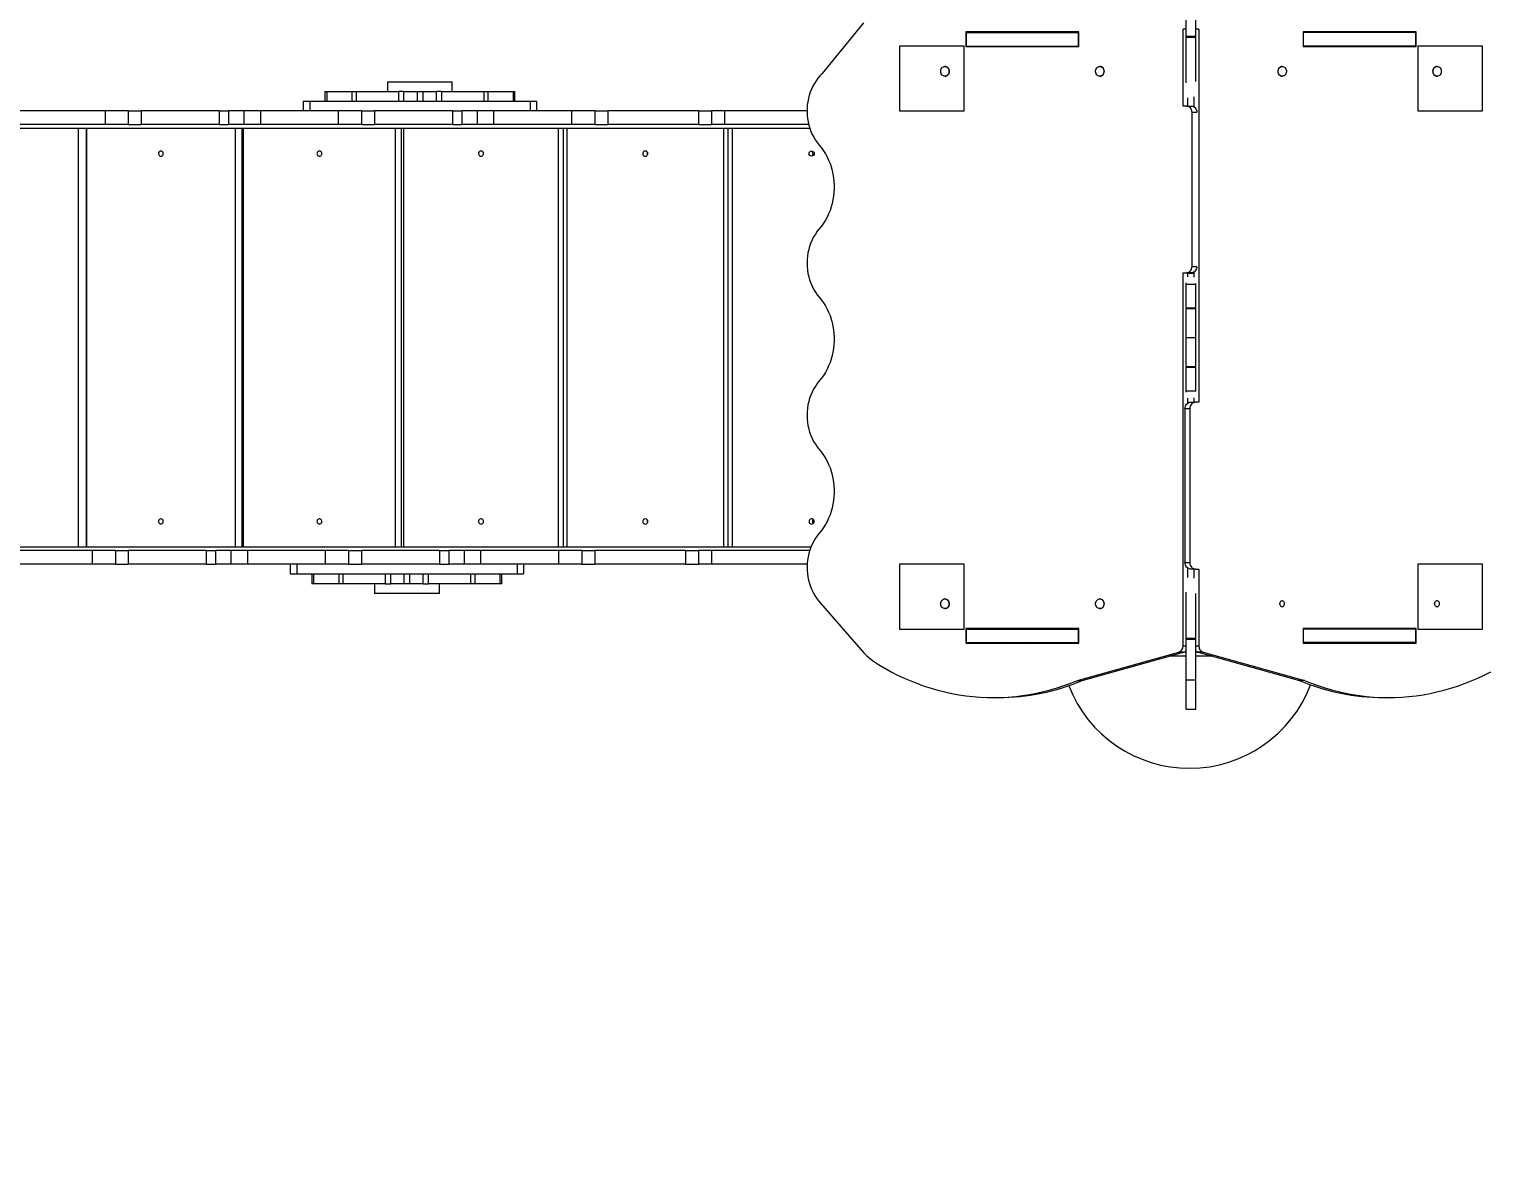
# Model space of a CAD drawing. Header units: millimetres. Extents: x -9609 to 9022, y -7175 to 8108.
# Drawn here: x 1354 to 3602, y -3256 to -1517 of the extents above; entities that cross this region are included whole.
import ezdxf

# ---------------------------------------------------------------- set-up
doc = ezdxf.new("R2010")
doc.units = ezdxf.units.MM
for name, color, linetype in [('DIKOM_ОБЪЕКТ', 7, 'Continuous'), ('DIKOM_РАЗМЕР_ЗОНА', 7, 'Continuous'), ('DIKOM_РАЗМЕР_ОБЪЕКТА', 7, 'Continuous')]:
    doc.layers.add(name, color=color, linetype=linetype)
doc.styles.add('style1', font='arial.ttf', dxfattribs={"width": 0.8})
doc.dimstyles.new('1-50', dxfattribs={"dimtxt": 300, "dimasz": 200, "dimexe": 100, "dimexo": 0, "dimgap": 100, "dimtad": 1, "dimtxsty": 'style1', "dimcen": 200, "dimclrd": 7, "dimclre": 7, "dimclrt": 7, "dimadec": 1, "dimazin": 2, "dimtfac": 1, "dimtmove": 0, "dimatfit": 2, "dimfxl": 0, "dimlwd": 25, "dimlwe": 18, "dimarcsym": 0})

# ---------------------------------------------------------------- blocks, each defined once
blk = doc.blocks.new('*D11')
at = {"layer": 'Defpoints', "color": 0, "transparency": 16777216}
for p in [(-5802.9, 757.2), (7024.1, 94.2), (7024.1, -5959.7)]:
    blk.add_point(p, dxfattribs=at)
at = {"layer": 'DIKOM_РАЗМЕР_ОБЪЕКТА', "color": 7, "lineweight": 18, "transparency": 16777216}
for p, q in [((-5802.9, 757.2), (-5802.9, -6059.7)), ((7024.1, 94.2), (7024.1, -6059.7))]:
    blk.add_line(p, q, dxfattribs=at)
at = {"layer": 'DIKOM_РАЗМЕР_ОБЪЕКТА', "color": 7, "lineweight": 25, "transparency": 16777216}
blk.add_line((-5602.9, -5959.7), (6824.1, -5959.7), dxfattribs=at)
at = {"layer": 'DIKOM_РАЗМЕР_ОБЪЕКТА', "color": 7, "transparency": 16777216}
for points in [[(-5602.9, -5926.4), (-5602.9, -5993), (-5802.9, -5959.7)], [(6824.1, -5926.4), (6824.1, -5993), (7024.1, -5959.7)]]:
    blk.add_solid(points, dxfattribs=at)
at = {"layer": 'DIKOM_РАЗМЕР_ОБЪЕКТА', "color": 7, "transparency": 16777216, "insert": (822.9, -5706.5), "char_height": 300, "attachment_point": 5, "style": 'style1'}
blk.add_mtext('12800', dxfattribs=at)
blk = doc.blocks.new('*D12')
at = {"layer": 'Defpoints', "color": 0, "transparency": 16777216}
for p in [(9021.7, -405.8), (-7512.4, -2805.8), (9021.7, -7075)]:
    blk.add_point(p, dxfattribs=at)
at = {"layer": 'DIKOM_РАЗМЕР_ЗОНА', "color": 7, "lineweight": 18, "transparency": 16777216}
for p, q in [((9021.7, -405.8), (9021.7, -7175)), ((-7512.4, -2805.8), (-7512.4, -7175))]:
    blk.add_line(p, q, dxfattribs=at)
at = {"layer": 'DIKOM_РАЗМЕР_ЗОНА', "color": 7, "lineweight": 25, "transparency": 16777216}
blk.add_line((-7312.4, -7075), (8821.7, -7075), dxfattribs=at)
at = {"layer": 'DIKOM_РАЗМЕР_ЗОНА', "color": 7, "transparency": 16777216}
for points in [[(-7312.4, -7041.7), (-7312.4, -7108.4), (-7512.4, -7075)], [(8821.7, -7041.7), (8821.7, -7108.4), (9021.7, -7075)]]:
    blk.add_solid(points, dxfattribs=at)
at = {"layer": 'DIKOM_РАЗМЕР_ЗОНА', "color": 7, "transparency": 16777216, "insert": (938.2, -6821.9), "char_height": 300, "attachment_point": 5, "style": 'style1'}
blk.add_mtext('16500', dxfattribs=at)

msp = doc.modelspace()

# ---------------------------------------------------------------- linework, layer by layer
at = {"layer": 'DIKOM_ОБЪЕКТ', "color": 7, "linetype": 'Continuous', "lineweight": 15}
for p, q in [((3139.586, -1527.367), (3139.586, -1464.206)), ((3154.586, -1527.367), (3154.586, -1464.206)), ((2641.709, -1506.705), (2577.83, -1585.156)), ((2973.951, -1521.038), (2799.447, -1521.038)), ((2799.447, -1521.038), (2799.447, -1543.538)), ((2800.378, -1542.788), (2800.378, -1521.788)), ((2800.378, -1521.788), (2973.583, -1521.788)), ((2806.947, -1521.038), (2806.947, -1521.788)), ((2818.086, -1521.788), (2818.086, -1521.038)), ((2824.086, -1521.788), (2824.086, -1521.038)), ((2973.583, -1542.788), (2973.583, -1521.788)), ((2973.951, -1521.788), (2973.583, -1521.788)), ((2973.951, -1543.538), (2973.951, -1521.038)), ((3134.791, -1635.43), (3134.791, -1516.624)), ((3139.586, -1516.624), (3134.791, -1516.624)), ((3139.586, -1527.367), (3154.586, -1527.367)), ((3139.586, -1528.836), (3139.586, -1527.367)), ((3159.099, -1516.624), (3154.586, -1516.624)), ((3154.586, -1528.836), (3154.586, -1527.367)), ((3159.099, -1516.624), (3159.099, -2092.706)), ((3494.443, -1521.038), (3319.939, -1521.038)), ((3319.939, -1521.038), (3319.939, -1543.538)), ((3319.939, -1521.788), (3320.588, -1521.788)), ((3320.588, -1542.788), (3320.588, -1521.788)), ((3493.793, -1521.788), (3320.588, -1521.788)), ((3470.086, -1521.788), (3470.086, -1521.038)), ((3476.086, -1521.788), (3476.086, -1521.038)), ((3486.943, -1521.788), (3486.943, -1521.038)), ((3493.793, -1542.788), (3493.793, -1521.788)), ((3494.443, -1543.538), (3494.443, -1521.038)), ((2797.086, -1542.788), (2697.086, -1542.788)), ((2697.086, -1542.788), (2697.086, -1642.788)), ((2797.086, -1642.788), (2797.086, -1542.788)), ((2799.447, -1543.538), (2973.951, -1543.538)), ((2800.378, -1542.788), (2973.583, -1542.788)), ((2806.947, -1542.788), (2806.947, -1543.538)), ((2818.086, -1543.538), (2818.086, -1542.788)), ((2973.951, -1542.788), (2973.583, -1542.788)), ((3139.586, -1528.836), (3154.586, -1528.836)), ((3139.586, -1599.589), (3139.586, -1528.836)), ((3154.586, -1597.462), (3154.586, -1528.836)), ((3319.939, -1542.788), (3320.588, -1542.788)), ((3319.939, -1543.538), (3494.443, -1543.538)), ((3493.793, -1542.788), (3320.588, -1542.788)), ((3476.086, -1543.538), (3476.086, -1542.788)), ((3486.943, -1543.538), (3486.943, -1542.788)), ((3597.085, -1542.788), (3497.085, -1542.788)), ((3497.085, -1542.788), (3497.085, -1642.788)), ((3597.085, -1642.788), (3597.085, -1542.788)), ((2767.466, -1574.288), (2767.303, -1574.288)), ((2767.303, -1589.288), (2767.466, -1589.288)), ((3006.489, -1574.288), (3006.326, -1574.288)), ((3006.326, -1589.288), (3006.489, -1589.288)), ((3287.845, -1574.288), (3287.679, -1574.288)), ((3287.679, -1589.288), (3287.845, -1589.288)), ((3526.868, -1574.288), (3526.702, -1574.288)), ((3526.702, -1589.288), (3526.868, -1589.288)), ((1810.455, -1612.788), (1810.455, -1627.788)), ((1810.455, -1612.788), (1813.301, -1612.788)), ((1813.301, -1612.788), (1813.301, -1627.788)), ((1813.301, -1612.788), (1851.938, -1612.788)), ((1851.937, -1612.788), (1851.937, -1627.788)), ((1851.937, -1612.788), (1858.605, -1612.788)), ((1858.605, -1612.788), (1858.605, -1627.788)), ((1858.605, -1612.788), (1923.871, -1612.788)), ((1907.086, -1597.788), (1907.086, -1612.788)), ((1907.086, -1597.788), (2007.086, -1597.788)), ((1923.871, -1612.788), (1923.871, -1627.788)), ((1931.943, -1612.788), (1923.871, -1612.788)), ((1931.943, -1612.788), (1931.943, -1627.788)), ((1931.943, -1612.788), (1952.572, -1612.788)), ((1952.572, -1612.788), (1952.572, -1627.788)), ((1952.572, -1612.788), (1961.597, -1612.788)), ((1961.597, -1612.788), (1961.597, -1627.788)), ((1961.597, -1612.788), (1982.227, -1612.788)), ((1982.227, -1612.788), (1982.227, -1627.788)), ((1990.299, -1612.788), (1982.227, -1612.788)), ((1990.299, -1612.788), (1990.299, -1627.788)), ((1990.299, -1612.788), (2055.565, -1612.788)), ((2007.086, -1612.788), (2007.086, -1597.788)), ((2055.565, -1612.788), (2055.565, -1627.788)), ((2055.565, -1612.788), (2062.233, -1612.788)), ((2062.233, -1627.788), (2062.233, -1612.788)), ((2062.234, -1612.788), (2100.87, -1612.788)), ((2100.87, -1612.788), (2100.87, -1627.788)), ((2100.87, -1612.788), (2103.716, -1612.788)), ((2103.716, -1627.788), (2103.716, -1612.788)), ((1777.086, -1627.788), (1777.086, -1642.788)), ((1777.086, -1627.788), (1787.086, -1627.788)), ((1787.086, -1627.788), (1787.086, -1642.788)), ((1787.086, -1627.788), (2127.086, -1627.788)), ((2127.086, -1627.788), (2127.086, -1642.788)), ((2127.086, -1627.788), (2137.086, -1627.788)), ((2137.086, -1627.788), (2137.086, -1642.788)), ((3139.987, -1635.43), (3134.791, -1635.43)), ((3139.987, -1635.43), (3147.487, -1635.43)), ((3142.291, -1635.43), (3142.291, -1622.524)), ((3151.599, -1621.258), (3151.599, -1636.63)), ((1471.086, -1642.788), (1262.602, -1642.788)), ((1471.086, -1642.788), (1471.086, -1663.788)), ((1507.086, -1642.788), (1471.086, -1642.788)), ((1507.086, -1642.788), (1507.086, -1663.788)), ((1507.086, -1642.788), (1527.086, -1642.788)), ((1527.086, -1642.788), (1527.086, -1663.788)), ((1647.371, -1642.788), (1527.086, -1642.788)), ((1647.371, -1642.788), (1647.371, -1663.788)), ((1647.371, -1642.788), (1661.564, -1642.788)), ((1661.564, -1642.788), (1661.564, -1663.788)), ((1685.253, -1642.788), (1661.564, -1642.788)), ((1685.253, -1642.788), (1685.253, -1663.788)), ((1710.8, -1642.788), (1685.253, -1642.788)), ((1710.8, -1642.788), (1710.8, -1663.788)), ((1831.086, -1642.788), (1710.8, -1642.788)), ((1831.086, -1642.788), (1831.086, -1663.788)), ((1867.086, -1642.788), (1831.086, -1642.788)), ((1867.086, -1642.788), (1867.086, -1663.788)), ((1867.086, -1642.788), (1887.086, -1642.788)), ((1887.086, -1642.788), (1887.086, -1663.788)), ((2007.371, -1642.788), (1887.086, -1642.788)), ((2007.371, -1642.788), (2007.371, -1663.788)), ((2007.371, -1642.788), (2021.564, -1642.788)), ((2021.564, -1642.788), (2021.564, -1663.788)), ((2045.253, -1642.788), (2021.564, -1642.788)), ((2045.253, -1642.788), (2045.253, -1663.788)), ((2070.8, -1642.788), (2045.253, -1642.788)), ((2070.8, -1642.788), (2070.8, -1663.788)), ((2191.086, -1642.788), (2070.8, -1642.788)), ((2191.086, -1642.788), (2191.086, -1663.788)), ((2227.085, -1642.788), (2191.086, -1642.788)), ((2227.085, -1642.788), (2227.085, -1663.788)), ((2227.085, -1642.788), (2247.086, -1642.788)), ((2247.086, -1642.788), (2247.086, -1663.788)), ((2387.086, -1642.788), (2247.086, -1642.788)), ((2387.086, -1642.788), (2387.086, -1663.788)), ((2387.086, -1642.788), (2407.086, -1642.788)), ((2407.086, -1642.788), (2407.086, -1663.788)), ((2427.086, -1642.788), (2407.086, -1642.788)), ((2427.086, -1642.788), (2427.086, -1663.788)), ((2554.449, -1642.788), (2427.086, -1642.788)), ((2697.086, -1642.788), (2797.086, -1642.788)), ((3148.647, -1882.869), (3148.647, -1645.431)), ((3156.138, -1645.431), (3148.647, -1645.431)), ((3497.085, -1642.788), (3597.085, -1642.788)), ((1207.92, -1669.788), (2558.806, -1669.788)), ((1471.086, -1663.788), (1262.602, -1663.788)), ((1430.44, -2315.788), (1430.44, -1669.788)), ((1442.361, -2315.788), (1442.361, -1669.788)), ((1442.481, -1669.788), (1442.481, -2315.788)), ((1507.086, -1663.788), (1471.086, -1663.788)), ((1507.086, -1663.788), (1527.086, -1663.788)), ((1647.371, -1663.788), (1527.086, -1663.788)), ((1647.371, -1663.788), (1661.564, -1663.788)), ((1685.253, -1663.788), (1661.564, -1663.788)), ((1672.385, -2315.788), (1672.385, -1669.788)), ((1682.991, -2315.788), (1682.991, -1669.788)), ((1684.516, -1669.788), (1684.516, -2315.788)), ((1710.8, -1663.788), (1685.253, -1663.788)), ((1831.086, -1663.788), (1710.8, -1663.788)), ((1867.086, -1663.788), (1831.086, -1663.788)), ((1867.086, -1663.788), (1887.086, -1663.788)), ((2007.371, -1663.788), (1887.086, -1663.788)), ((1919.445, -2315.788), (1919.445, -1669.788)), ((1928.678, -2315.788), (1928.678, -1669.788)), ((1931.902, -1669.788), (1931.902, -2315.788)), ((2007.371, -1663.788), (2021.564, -1663.788)), ((2045.253, -1663.788), (2021.564, -1663.788)), ((2070.8, -1663.788), (2045.253, -1663.788)), ((2191.086, -1663.788), (2070.8, -1663.788)), ((2170.919, -2315.788), (2170.919, -1669.788)), ((2178.834, -2315.788), (2178.834, -1669.788)), ((2183.586, -1669.788), (2183.586, -2315.788)), ((2227.085, -1663.788), (2191.086, -1663.788)), ((2227.085, -1663.788), (2247.086, -1663.788)), ((2387.086, -1663.788), (2247.086, -1663.788)), ((2387.086, -1663.788), (2407.086, -1663.788)), ((2427.086, -1663.788), (2407.086, -1663.788)), ((2426.135, -2315.788), (2426.135, -1669.788)), ((2557.049, -1663.788), (2427.086, -1663.788)), ((2432.677, -2315.788), (2432.677, -1669.788)), ((2438.861, -1669.788), (2438.861, -2315.788)), ((3148.647, -1882.869), (3156.138, -1882.869)), ((3134.791, -1892.869), (3139.987, -1892.869)), ((3134.791, -2468.951), (3134.791, -1892.869)), ((3139.586, -1910.347), (3139.586, -1908.43)), ((3139.586, -1910.347), (3154.586, -1910.347)), ((3139.586, -1946.832), (3139.586, -1910.347)), ((3147.487, -1892.869), (3139.987, -1892.869)), ((3142.291, -1898.946), (3142.291, -1892.869)), ((3142.291, -1893.258), (3151.599, -1893.258)), ((3151.599, -1891.67), (3151.599, -1899.49)), ((3154.586, -1910.347), (3154.586, -1909.244)), ((3154.586, -1946.832), (3154.586, -1910.347)), ((3139.586, -1946.832), (3154.586, -1946.832)), ((3139.586, -1947.993), (3139.586, -1946.832)), ((3139.586, -1947.993), (3154.586, -1947.993)), ((3139.586, -1992.788), (3139.586, -1947.993)), ((3154.586, -1947.993), (3154.586, -1946.832)), ((3154.586, -1992.788), (3154.586, -1947.993)), ((3139.586, -1992.788), (3154.586, -1992.788)), ((3139.586, -2037.583), (3139.586, -1992.788)), ((3154.586, -2037.583), (3154.586, -1992.788)), ((3139.586, -2037.583), (3154.586, -2037.583)), ((3139.586, -2038.744), (3139.586, -2037.583)), ((3139.586, -2038.744), (3154.586, -2038.744)), ((3139.586, -2075.228), (3139.586, -2038.744)), ((3154.586, -2038.744), (3154.586, -2037.583)), ((3154.586, -2075.228), (3154.586, -2038.744)), ((3139.586, -2075.228), (3154.586, -2075.228)), ((3139.586, -2077.146), (3139.586, -2075.228)), ((3142.291, -2093.905), (3142.291, -2086.629)), ((3151.599, -2086.085), (3151.599, -2092.706)), ((3154.586, -2076.332), (3154.586, -2075.228)), ((3145.243, -2102.706), (3137.743, -2102.706)), ((3137.743, -2102.706), (3137.743, -2340.145)), ((3142.291, -2092.318), (3151.599, -2092.318)), ((3145.243, -2102.706), (3145.243, -2340.145)), ((3146.403, -2092.706), (3153.903, -2092.706)), ((3159.099, -2092.706), (3153.903, -2092.706)), ((1207.92, -2315.788), (2560.644, -2315.788)), ((1451.086, -2321.788), (1242.602, -2321.788)), ((1451.086, -2321.788), (1451.086, -2342.788)), ((1487.086, -2321.788), (1451.086, -2321.788)), ((1487.086, -2321.788), (1487.086, -2342.788)), ((1487.086, -2321.788), (1507.086, -2321.788)), ((1507.086, -2321.788), (1507.086, -2342.788)), ((1627.371, -2321.788), (1507.086, -2321.788)), ((1627.371, -2321.788), (1627.371, -2342.788)), ((1627.371, -2321.788), (1641.564, -2321.788)), ((1641.564, -2321.788), (1641.564, -2342.788)), ((1665.253, -2321.788), (1641.564, -2321.788)), ((1665.253, -2321.788), (1665.253, -2342.788)), ((1690.8, -2321.788), (1665.253, -2321.788)), ((1690.8, -2321.788), (1690.8, -2342.788)), ((1811.086, -2321.788), (1690.8, -2321.788)), ((1811.086, -2321.788), (1811.086, -2342.788)), ((1847.085, -2321.788), (1811.086, -2321.788)), ((1847.085, -2321.788), (1847.085, -2342.788)), ((1847.085, -2321.788), (1867.086, -2321.788)), ((1867.086, -2321.788), (1867.086, -2342.788)), ((1987.371, -2321.788), (1867.086, -2321.788)), ((1987.371, -2321.788), (1987.371, -2342.788)), ((1987.371, -2321.788), (2001.564, -2321.788)), ((2001.564, -2321.788), (2001.564, -2342.788)), ((2025.253, -2321.788), (2001.564, -2321.788)), ((2025.253, -2321.788), (2025.253, -2342.788)), ((2050.8, -2321.788), (2025.253, -2321.788)), ((2050.8, -2321.788), (2050.8, -2342.788)), ((2171.085, -2321.788), (2050.8, -2321.788)), ((2171.085, -2321.788), (2171.085, -2342.788)), ((2207.085, -2321.788), (2171.085, -2321.788)), ((2207.085, -2321.788), (2207.085, -2342.788)), ((2207.085, -2321.788), (2227.085, -2321.788)), ((2227.085, -2321.788), (2227.085, -2342.788)), ((2367.086, -2321.788), (2227.085, -2321.788)), ((2367.086, -2321.788), (2367.086, -2342.788)), ((2367.086, -2321.788), (2387.086, -2321.788)), ((2387.086, -2321.788), (2387.086, -2342.788)), ((2407.086, -2321.788), (2387.086, -2321.788)), ((2407.086, -2321.788), (2407.086, -2342.788)), ((2558.466, -2321.788), (2407.086, -2321.788)), ((1451.086, -2342.788), (1242.602, -2342.788)), ((1487.086, -2342.788), (1451.086, -2342.788)), ((1487.086, -2342.788), (1507.086, -2342.788)), ((1627.371, -2342.788), (1507.086, -2342.788)), ((1627.371, -2342.788), (1641.564, -2342.788)), ((1665.253, -2342.788), (1641.564, -2342.788)), ((1690.8, -2342.788), (1665.253, -2342.788)), ((1811.086, -2342.788), (1690.8, -2342.788)), ((1757.086, -2342.788), (1757.086, -2357.788)), ((1757.086, -2357.788), (1767.086, -2357.788)), ((1767.086, -2342.788), (1767.086, -2357.788)), ((1767.086, -2357.788), (2107.085, -2357.788)), ((1790.455, -2357.788), (1790.455, -2372.788)), ((1793.301, -2372.788), (1793.301, -2357.788)), ((1847.085, -2342.788), (1811.086, -2342.788)), ((1831.937, -2357.788), (1831.937, -2372.788)), ((1838.605, -2372.788), (1838.605, -2357.788)), ((1847.085, -2342.788), (1867.086, -2342.788)), ((1987.371, -2342.788), (1867.086, -2342.788)), ((1903.871, -2372.788), (1903.871, -2357.788)), ((1911.944, -2372.788), (1911.944, -2357.788)), ((1932.573, -2372.788), (1932.573, -2357.788)), ((1941.598, -2372.788), (1941.598, -2357.788)), ((1962.227, -2372.788), (1962.227, -2357.788)), ((1970.3, -2372.788), (1970.3, -2357.788)), ((1987.371, -2342.788), (2001.564, -2342.788)), ((2025.253, -2342.788), (2001.564, -2342.788)), ((2050.8, -2342.788), (2025.253, -2342.788)), ((2035.566, -2372.788), (2035.566, -2357.788)), ((2042.234, -2372.788), (2042.234, -2357.788)), ((2171.085, -2342.788), (2050.8, -2342.788)), ((2080.87, -2372.788), (2080.87, -2357.788)), ((2083.716, -2372.788), (2083.716, -2357.788)), ((2107.085, -2342.788), (2107.085, -2357.788)), ((2107.085, -2357.788), (2117.086, -2357.788)), ((2117.086, -2342.788), (2117.086, -2357.788)), ((2207.085, -2342.788), (2171.085, -2342.788)), ((2207.085, -2342.788), (2227.085, -2342.788)), ((2367.086, -2342.788), (2227.085, -2342.788)), ((2367.086, -2342.788), (2387.086, -2342.788)), ((2407.086, -2342.788), (2387.086, -2342.788)), ((2554.592, -2342.788), (2407.086, -2342.788)), ((2697.086, -2342.788), (2697.086, -2442.788)), ((2797.086, -2342.788), (2697.086, -2342.788)), ((2797.086, -2442.788), (2797.086, -2342.788)), ((3137.743, -2340.145), (3145.243, -2340.145)), ((3142.291, -2363.051), (3142.291, -2348.946)), ((3153.903, -2350.145), (3146.403, -2350.145)), ((3151.599, -2350.145), (3151.599, -2364.318)), ((3153.903, -2350.145), (3159.099, -2350.145)), ((3159.099, -2350.145), (3159.099, -2468.951)), ((3597.085, -2342.788), (3497.085, -2342.788)), ((3497.085, -2342.788), (3497.085, -2442.788)), ((3597.085, -2442.788), (3597.085, -2342.788)), ((1793.301, -2372.788), (1790.455, -2372.788)), ((1831.937, -2372.788), (1793.301, -2372.788)), ((1838.605, -2372.788), (1831.937, -2372.788)), ((1903.871, -2372.788), (1838.605, -2372.788)), ((1887.086, -2372.788), (1887.086, -2387.788)), ((1903.871, -2372.788), (1911.944, -2372.788)), ((1932.573, -2372.788), (1911.944, -2372.788)), ((1941.598, -2372.788), (1932.573, -2372.788)), ((1962.227, -2372.788), (1941.598, -2372.788)), ((1962.227, -2372.788), (1970.3, -2372.788)), ((2035.566, -2372.788), (1970.3, -2372.788)), ((1987.086, -2387.788), (1987.086, -2372.788)), ((2042.234, -2372.788), (2035.566, -2372.788)), ((2080.87, -2372.788), (2042.234, -2372.788)), ((2083.716, -2372.788), (2080.87, -2372.788)), ((1987.086, -2387.788), (1887.086, -2387.788)), ((2575.326, -2402.842), (2641.709, -2478.871)), ((2767.466, -2396.288), (2767.303, -2396.288)), ((3006.489, -2396.288), (3006.326, -2396.288)), ((3139.586, -2456.739), (3139.586, -2385.987)), ((3154.586, -2456.739), (3154.586, -2388.114)), ((2767.303, -2411.288), (2767.466, -2411.288)), ((3006.326, -2411.288), (3006.489, -2411.288)), ((2697.086, -2442.788), (2797.086, -2442.788)), ((2973.951, -2442.038), (2799.447, -2442.038)), ((2799.447, -2442.038), (2799.447, -2464.538)), ((2800.378, -2463.788), (2800.378, -2442.788)), ((2800.378, -2442.788), (2973.583, -2442.788)), ((2806.947, -2442.038), (2806.947, -2442.788)), ((2807.086, -2442.788), (2807.086, -2442.038)), ((2973.583, -2463.788), (2973.583, -2442.788)), ((2973.951, -2442.788), (2973.583, -2442.788)), ((2973.951, -2464.538), (2973.951, -2442.038)), ((3494.443, -2442.038), (3319.939, -2442.038)), ((3319.939, -2442.038), (3319.939, -2464.538)), ((3319.939, -2442.788), (3320.588, -2442.788)), ((3320.588, -2463.788), (3320.588, -2442.788)), ((3493.793, -2442.788), (3320.588, -2442.788)), ((3486.943, -2442.788), (3486.943, -2442.038)), ((3493.793, -2463.788), (3493.793, -2442.788)), ((3494.443, -2464.538), (3494.443, -2442.038)), ((3497.085, -2442.788), (3597.085, -2442.788)), ((2799.447, -2464.538), (2973.951, -2464.538)), ((2800.378, -2463.788), (2973.583, -2463.788)), ((2806.947, -2463.788), (2806.947, -2464.538)), ((2973.951, -2463.788), (2973.583, -2463.788)), ((3134.791, -2468.951), (3139.586, -2468.951)), ((3139.586, -2456.739), (3154.586, -2456.739)), ((3139.586, -2458.209), (3139.586, -2456.739)), ((3139.586, -2458.209), (3154.586, -2458.209)), ((3139.586, -2521.37), (3139.586, -2458.209)), ((3154.586, -2458.209), (3154.586, -2456.739)), ((3154.586, -2521.37), (3154.586, -2458.209)), ((3154.586, -2468.951), (3159.099, -2468.951)), ((3319.939, -2463.788), (3320.588, -2463.788)), ((3319.939, -2464.538), (3494.443, -2464.538)), ((3493.793, -2463.788), (3320.588, -2463.788)), ((3486.943, -2464.538), (3486.943, -2463.788)), ((2971.746, -2522.254), (3128.162, -2478.672)), ((2979.246, -2522.254), (3135.662, -2478.672)), ((3135.662, -2478.672), (3128.162, -2478.672)), ((3139.586, -2478.788), (3135.246, -2478.788)), ((3158.643, -2478.788), (3154.586, -2478.788)), ((3165.728, -2478.672), (3158.228, -2478.672)), ((3158.228, -2478.672), (3314.644, -2522.254)), ((3165.728, -2478.672), (3322.144, -2522.254)), ((2971.746, -2522.254), (2979.246, -2522.254)), ((3139.586, -2521.37), (3154.586, -2521.37)), ((3139.586, -2566.423), (3139.586, -2521.37)), ((3154.586, -2566.423), (3154.586, -2521.37)), ((3322.144, -2522.254), (3314.644, -2522.254)), ((2842.291, -2548.588), (2849.791, -2548.588)), ((3444.099, -2548.588), (3451.599, -2548.588)), ((3139.586, -2566.423), (3154.586, -2566.423))]:
    msp.add_line(p, q, dxfattribs=at)
at = {"layer": 'DIKOM_ОБЪЕКТ', "color": 7, "linetype": 'Continuous', "lineweight": 15, "flags": 128}
for points in [[(2577.83, -1585.156), (2574.482, -1588.61), (2571.349, -1592.322), (2568.445, -1596.275), (2565.785, -1600.451), (2563.38, -1604.828), (2561.244, -1609.387), (2559.385, -1614.106), (2557.813, -1618.961), (2556.535, -1623.93), (2555.557, -1628.99), (2554.885, -1634.115), (2554.52, -1639.282), (2554.466, -1644.465), (2554.721, -1649.64), (2555.286, -1654.783), (2556.157, -1659.868), (2557.33, -1664.872), (2558.8, -1669.77), (2560.559, -1674.539), (2562.599, -1679.156), (2564.911, -1683.6), (2567.483, -1687.849), (2570.302, -1691.882), (2573.357, -1695.681)], [(2773.798, -1581.788), (2773.646, -1583.4), (2773.198, -1584.937), (2772.474, -1586.327), (2771.508, -1587.504), (2770.345, -1588.414), (2769.04, -1589.015), (2767.654, -1589.277), (2766.252, -1589.189), (2764.899, -1588.755), (2763.658, -1587.996), (2762.587, -1586.946), (2761.737, -1585.654), (2761.148, -1584.183), (2760.846, -1582.599), (2760.846, -1580.977), (2761.148, -1579.393), (2761.737, -1577.921), (2762.587, -1576.63), (2763.658, -1575.58), (2764.899, -1574.821), (2766.252, -1574.387), (2767.654, -1574.299), (2769.04, -1574.561), (2770.345, -1575.161), (2771.508, -1576.072), (2772.474, -1577.249), (2773.198, -1578.639), (2773.646, -1580.175), (2773.798, -1581.788)], [(3012.821, -1581.788), (3012.669, -1583.4), (3012.221, -1584.937), (3011.497, -1586.327), (3010.531, -1587.504), (3009.368, -1588.414), (3008.064, -1589.015), (3006.678, -1589.277), (3005.275, -1589.189), (3003.922, -1588.755), (3002.681, -1587.996), (3001.61, -1586.946), (3000.76, -1585.654), (3000.171, -1584.183), (2999.869, -1582.599), (2999.869, -1580.977), (3000.171, -1579.393), (3000.76, -1577.921), (3001.61, -1576.63), (3002.681, -1575.58), (3003.922, -1574.821), (3005.275, -1574.387), (3006.678, -1574.299), (3008.064, -1574.561), (3009.368, -1575.161), (3010.531, -1576.072), (3011.497, -1577.249), (3012.221, -1578.639), (3012.669, -1580.175), (3012.821, -1581.788)], [(3281.35, -1581.788), (3281.502, -1580.175), (3281.95, -1578.639), (3282.674, -1577.249), (3283.64, -1576.072), (3284.803, -1575.161), (3286.108, -1574.561), (3287.494, -1574.299), (3288.896, -1574.387), (3290.249, -1574.821), (3291.49, -1575.58), (3292.561, -1576.63), (3293.411, -1577.921), (3294, -1579.393), (3294.302, -1580.977), (3294.302, -1582.599), (3294, -1584.183), (3293.411, -1585.654), (3292.561, -1586.946), (3291.49, -1587.996), (3290.249, -1588.755), (3288.896, -1589.189), (3287.494, -1589.277), (3286.108, -1589.015), (3284.803, -1588.414), (3283.64, -1587.504), (3282.674, -1586.327), (3281.95, -1584.937), (3281.502, -1583.4), (3281.35, -1581.788)], [(3520.373, -1581.788), (3520.525, -1580.175), (3520.973, -1578.639), (3521.697, -1577.249), (3522.663, -1576.072), (3523.826, -1575.161), (3525.131, -1574.561), (3526.517, -1574.299), (3527.919, -1574.387), (3529.272, -1574.821), (3530.513, -1575.58), (3531.584, -1576.63), (3532.434, -1577.921), (3533.023, -1579.393), (3533.325, -1580.977), (3533.325, -1582.599), (3533.023, -1584.183), (3532.434, -1585.654), (3531.584, -1586.946), (3530.513, -1587.996), (3529.272, -1588.755), (3527.919, -1589.189), (3526.517, -1589.277), (3525.131, -1589.015), (3523.826, -1588.414), (3522.663, -1587.504), (3521.697, -1586.327), (3520.973, -1584.937), (3520.525, -1583.4), (3520.373, -1581.788)], [(3148.647, -1645.431), (3148.481, -1643.479), (3147.988, -1641.603), (3147.188, -1639.875), (3146.111, -1638.36), (3144.798, -1637.116), (3143.301, -1636.192), (3141.676, -1635.623), (3139.987, -1635.43)], [(3147.487, -1635.43), (3149.176, -1635.623), (3150.801, -1636.192), (3152.298, -1637.116), (3153.611, -1638.36), (3154.688, -1639.875), (3155.488, -1641.603), (3155.981, -1643.479), (3156.119, -1644.618)], [(1557.433, -1712.788), (1558.517, -1712.61), (1559.505, -1712.093), (1560.309, -1711.282), (1560.857, -1710.249), (1561.101, -1709.087), (1561.019, -1707.898), (1560.618, -1706.788), (1559.935, -1705.856), (1559.029, -1705.184), (1557.981, -1704.833), (1556.885, -1704.833), (1555.837, -1705.184), (1554.931, -1705.856), (1554.247, -1706.788), (1553.847, -1707.898), (1553.765, -1709.087), (1554.009, -1710.249), (1554.557, -1711.282), (1555.361, -1712.093), (1556.349, -1712.61), (1557.433, -1712.788)], [(1801.98, -1712.788), (1803.088, -1712.61), (1804.098, -1712.093), (1804.919, -1711.282), (1805.479, -1710.249), (1805.729, -1709.087), (1805.645, -1707.898), (1805.236, -1706.788), (1804.537, -1705.856), (1803.611, -1705.184), (1802.541, -1704.833), (1801.42, -1704.833), (1800.349, -1705.184), (1799.424, -1705.856), (1798.725, -1706.788), (1798.316, -1707.898), (1798.232, -1709.087), (1798.481, -1710.249), (1799.042, -1711.282), (1799.863, -1712.093), (1800.872, -1712.61), (1801.98, -1712.788)], [(2051.411, -1712.788), (2052.538, -1712.61), (2053.565, -1712.093), (2054.4, -1711.282), (2054.97, -1710.249), (2055.224, -1709.087), (2055.139, -1707.898), (2054.722, -1706.788), (2054.012, -1705.856), (2053.07, -1705.184), (2051.981, -1704.833), (2050.841, -1704.833), (2049.751, -1705.184), (2048.809, -1705.856), (2048.099, -1706.788), (2047.682, -1707.898), (2047.597, -1709.087), (2047.851, -1710.249), (2048.421, -1711.282), (2049.256, -1712.093), (2050.283, -1712.61), (2051.411, -1712.788)], [(2304.86, -1712.788), (2306.004, -1712.61), (2307.046, -1712.093), (2307.894, -1711.282), (2308.473, -1710.249), (2308.73, -1709.087), (2308.644, -1707.898), (2308.221, -1706.788), (2307.5, -1705.856), (2306.544, -1705.184), (2305.439, -1704.833), (2304.282, -1704.833), (2303.176, -1705.184), (2302.221, -1705.856), (2301.499, -1706.788), (2301.077, -1707.898), (2300.99, -1709.087), (2301.248, -1710.249), (2301.826, -1711.282), (2302.674, -1712.093), (2303.716, -1712.61), (2304.86, -1712.788)], [(2573.357, -1695.681), (2576.748, -1699.872), (2579.906, -1704.299), (2582.817, -1708.946), (2585.471, -1713.794), (2587.857, -1718.824), (2589.965, -1724.018), (2591.788, -1729.353), (2593.318, -1734.809), (2594.55, -1740.366), (2595.477, -1746), (2596.098, -1751.691), (2596.409, -1757.415), (2596.409, -1763.151), (2596.098, -1768.875), (2595.477, -1774.565), (2594.55, -1780.2), (2593.318, -1785.756), (2591.788, -1791.213), (2589.965, -1796.548), (2587.857, -1801.741), (2585.471, -1806.772), (2582.817, -1811.62), (2579.906, -1816.267), (2576.748, -1820.694), (2573.357, -1824.884)], [(2573.357, -1824.884), (2570.216, -1828.799), (2567.324, -1832.963), (2564.695, -1837.352), (2562.344, -1841.947), (2560.281, -1846.723), (2558.518, -1851.656), (2557.063, -1856.721), (2555.924, -1861.894), (2555.106, -1867.146), (2554.614, -1872.453), (2554.449, -1877.786), (2554.614, -1883.12), (2555.107, -1888.426), (2555.925, -1893.679), (2557.065, -1898.851), (2558.52, -1903.916), (2560.283, -1908.849), (2562.346, -1913.625), (2564.698, -1918.219), (2567.327, -1922.609), (2570.22, -1926.771), (2573.361, -1930.686)], [(3139.987, -1892.869), (3141.676, -1892.677), (3143.301, -1892.108), (3144.798, -1891.184), (3146.111, -1889.94), (3147.188, -1888.425), (3147.988, -1886.696), (3148.481, -1884.82), (3148.647, -1882.869)], [(3156.119, -1883.682), (3155.981, -1884.82), (3155.488, -1886.696), (3154.688, -1888.425), (3153.611, -1889.94), (3152.298, -1891.184), (3150.801, -1892.108), (3149.176, -1892.677), (3147.487, -1892.869)], [(2573.361, -1930.686), (2576.752, -1934.875), (2579.909, -1939.301), (2582.82, -1943.946), (2585.473, -1948.792), (2587.858, -1953.822), (2589.966, -1959.013), (2591.789, -1964.347), (2593.319, -1969.801), (2594.55, -1975.357), (2595.478, -1980.989), (2596.098, -1986.678), (2596.409, -1992.401), (2596.409, -1998.135), (2596.098, -2003.857), (2595.478, -2009.546), (2594.55, -2015.179), (2593.319, -2020.734), (2591.789, -2026.188), (2589.966, -2031.522), (2587.858, -2036.714), (2585.473, -2041.742), (2582.82, -2046.589), (2579.909, -2051.235), (2576.752, -2055.66), (2573.361, -2059.849)], [(2573.361, -2059.849), (2570.22, -2063.764), (2567.327, -2067.926), (2564.698, -2072.316), (2562.346, -2076.91), (2560.283, -2081.686), (2558.52, -2086.619), (2557.065, -2091.684), (2555.925, -2096.857), (2555.107, -2102.109), (2554.614, -2107.416), (2554.449, -2112.749), (2554.614, -2118.083), (2555.106, -2123.389), (2555.924, -2128.642), (2557.063, -2133.814), (2558.518, -2138.879), (2560.281, -2143.813), (2562.344, -2148.589), (2564.695, -2153.183), (2567.324, -2157.573), (2570.216, -2161.736), (2573.357, -2165.651)], [(3137.743, -2102.706), (3137.909, -2100.756), (3138.402, -2098.88), (3139.202, -2097.151), (3140.279, -2095.635), (3141.591, -2094.392), (3143.089, -2093.468), (3144.713, -2092.898), (3146.403, -2092.706)], [(3153.903, -2092.706), (3152.213, -2092.898), (3150.589, -2093.468), (3149.091, -2094.392), (3147.779, -2095.635), (3146.702, -2097.151), (3145.902, -2098.88), (3145.409, -2100.756), (3145.243, -2102.706)], [(2573.357, -2165.651), (2576.748, -2169.841), (2579.906, -2174.269), (2582.817, -2178.916), (2585.471, -2183.764), (2587.857, -2188.794), (2589.965, -2193.987), (2591.788, -2199.323), (2593.318, -2204.779), (2594.55, -2210.335), (2595.477, -2215.97), (2596.098, -2221.661), (2596.409, -2227.385), (2596.409, -2233.12), (2596.098, -2238.844), (2595.477, -2244.535), (2594.55, -2250.169), (2593.318, -2255.726), (2591.788, -2261.182), (2589.965, -2266.518), (2587.857, -2271.711), (2585.471, -2276.741), (2582.817, -2281.59), (2579.906, -2286.236), (2576.748, -2290.664), (2573.357, -2294.854)], [(1557.433, -2280.788), (1558.517, -2280.61), (1559.505, -2280.093), (1560.309, -2279.282), (1560.857, -2278.249), (1561.101, -2277.087), (1561.019, -2275.898), (1560.618, -2274.788), (1559.935, -2273.856), (1559.029, -2273.184), (1557.981, -2272.832), (1556.885, -2272.832), (1555.837, -2273.184), (1554.931, -2273.856), (1554.247, -2274.788), (1553.847, -2275.898), (1553.765, -2277.087), (1554.009, -2278.249), (1554.557, -2279.282), (1555.361, -2280.093), (1556.349, -2280.61), (1557.433, -2280.788)], [(1801.98, -2280.788), (1803.088, -2280.61), (1804.098, -2280.093), (1804.919, -2279.282), (1805.479, -2278.249), (1805.729, -2277.087), (1805.645, -2275.898), (1805.236, -2274.788), (1804.537, -2273.856), (1803.611, -2273.184), (1802.541, -2272.832), (1801.42, -2272.832), (1800.349, -2273.184), (1799.424, -2273.856), (1798.725, -2274.788), (1798.316, -2275.898), (1798.232, -2277.087), (1798.481, -2278.249), (1799.042, -2279.282), (1799.863, -2280.093), (1800.872, -2280.61), (1801.98, -2280.788)], [(2051.411, -2280.788), (2052.538, -2280.61), (2053.565, -2280.093), (2054.4, -2279.282), (2054.97, -2278.249), (2055.224, -2277.087), (2055.139, -2275.898), (2054.722, -2274.788), (2054.012, -2273.856), (2053.07, -2273.184), (2051.981, -2272.832), (2050.841, -2272.832), (2049.751, -2273.184), (2048.809, -2273.856), (2048.099, -2274.788), (2047.682, -2275.898), (2047.597, -2277.087), (2047.851, -2278.249), (2048.421, -2279.282), (2049.256, -2280.093), (2050.283, -2280.61), (2051.411, -2280.788)], [(2304.86, -2280.788), (2306.004, -2280.61), (2307.046, -2280.093), (2307.894, -2279.282), (2308.473, -2278.249), (2308.73, -2277.087), (2308.644, -2275.898), (2308.221, -2274.788), (2307.5, -2273.856), (2306.544, -2273.184), (2305.439, -2272.832), (2304.282, -2272.832), (2303.176, -2273.184), (2302.221, -2273.856), (2301.499, -2274.788), (2301.077, -2275.898), (2300.99, -2277.087), (2301.248, -2278.249), (2301.826, -2279.282), (2302.674, -2280.093), (2303.716, -2280.61), (2304.86, -2280.788)], [(2561.596, -2280.788), (2562.754, -2280.61), (2563.809, -2280.093), (2564.667, -2279.282), (2565.252, -2278.249), (2565.513, -2277.087), (2565.425, -2275.898), (2564.998, -2274.788), (2564.268, -2273.856), (2563.3, -2273.184), (2562.182, -2272.832), (2561.011, -2272.832), (2559.892, -2273.184), (2558.925, -2273.856), (2558.195, -2274.788), (2557.767, -2275.898), (2557.68, -2277.087), (2557.94, -2278.249), (2558.526, -2279.282), (2559.384, -2280.093), (2560.439, -2280.61), (2561.596, -2280.788)], [(2573.357, -2294.854), (2570.269, -2298.697), (2567.422, -2302.78), (2564.829, -2307.082), (2562.502, -2311.583), (2560.453, -2316.26), (2558.692, -2321.092), (2557.227, -2326.053), (2556.066, -2331.121), (2555.215, -2336.27), (2554.677, -2341.475), (2554.456, -2346.71), (2554.551, -2351.951), (2554.964, -2357.171), (2555.691, -2362.345), (2556.729, -2367.448), (2558.074, -2372.455), (2559.718, -2377.341), (2561.653, -2382.082), (2563.871, -2386.656), (2566.36, -2391.04), (2569.108, -2395.212), (2572.102, -2399.153), (2575.326, -2402.842)], [(3146.403, -2350.145), (3144.713, -2349.953), (3143.089, -2349.384), (3141.591, -2348.46), (3140.279, -2347.216), (3139.202, -2345.701), (3138.402, -2343.972), (3137.909, -2342.096), (3137.743, -2340.145)], [(3145.243, -2340.145), (3145.409, -2342.096), (3145.902, -2343.972), (3146.702, -2345.701), (3147.779, -2347.216), (3149.091, -2348.46), (3150.589, -2349.384), (3152.213, -2349.953), (3153.903, -2350.145)], [(2773.798, -2403.788), (2773.646, -2405.4), (2773.198, -2406.937), (2772.474, -2408.327), (2771.508, -2409.504), (2770.345, -2410.414), (2769.04, -2411.015), (2767.654, -2411.277), (2766.252, -2411.189), (2764.899, -2410.755), (2763.658, -2409.996), (2762.587, -2408.946), (2761.737, -2407.654), (2761.148, -2406.183), (2760.846, -2404.599), (2760.846, -2402.977), (2761.148, -2401.393), (2761.737, -2399.921), (2762.587, -2398.63), (2763.658, -2397.58), (2764.899, -2396.821), (2766.252, -2396.387), (2767.654, -2396.299), (2769.04, -2396.561), (2770.345, -2397.161), (2771.508, -2398.072), (2772.474, -2399.249), (2773.198, -2400.639), (2773.646, -2402.175), (2773.798, -2403.788)], [(3012.821, -2403.788), (3012.669, -2405.4), (3012.221, -2406.937), (3011.497, -2408.327), (3010.531, -2409.504), (3009.368, -2410.414), (3008.064, -2411.015), (3006.678, -2411.277), (3005.275, -2411.189), (3003.922, -2410.755), (3002.681, -2409.996), (3001.61, -2408.946), (3000.76, -2407.654), (3000.171, -2406.183), (2999.869, -2404.599), (2999.869, -2402.977), (3000.171, -2401.393), (3000.76, -2399.921), (3001.61, -2398.63), (3002.681, -2397.58), (3003.922, -2396.821), (3005.275, -2396.387), (3006.678, -2396.299), (3008.064, -2396.561), (3009.368, -2397.161), (3010.531, -2398.072), (3011.497, -2399.249), (3012.221, -2400.639), (3012.669, -2402.175), (3012.821, -2403.788)], [(3283.869, -2403.788), (3284.023, -2405.027), (3284.473, -2406.167), (3285.184, -2407.113), (3286.096, -2407.79), (3287.137, -2408.143), (3288.221, -2408.143), (3289.262, -2407.79), (3290.174, -2407.113), (3290.885, -2406.167), (3291.335, -2405.027), (3291.49, -2403.788), (3291.335, -2402.548), (3290.885, -2401.409), (3290.174, -2400.463), (3289.262, -2399.786), (3288.221, -2399.433), (3287.137, -2399.433), (3286.096, -2399.786), (3285.184, -2400.463), (3284.473, -2401.409), (3284.023, -2402.548), (3283.869, -2403.788)], [(3283.929, -2404.569), (3283.99, -2403.788), (3283.929, -2403.007)], [(3522.892, -2403.788), (3523.046, -2405.027), (3523.497, -2406.167), (3524.207, -2407.113), (3525.119, -2407.79), (3526.16, -2408.143), (3527.244, -2408.143), (3528.285, -2407.79), (3529.197, -2407.113), (3529.908, -2406.167), (3530.358, -2405.027), (3530.513, -2403.788), (3530.358, -2402.548), (3529.908, -2401.409), (3529.197, -2400.463), (3528.285, -2399.786), (3527.244, -2399.433), (3526.16, -2399.433), (3525.119, -2399.786), (3524.207, -2400.463), (3523.497, -2401.409), (3523.046, -2402.548), (3522.892, -2403.788)], [(3522.952, -2404.569), (3523.013, -2403.788), (3522.952, -2403.007)], [(2664.686, -2497.536), (2674.413, -2503.291), (2684.28, -2508.72), (2694.278, -2513.818), (2704.4, -2518.581), (2714.636, -2523.005), (2724.978, -2527.085), (2735.419, -2530.82), (2745.948, -2534.205), (2756.557, -2537.239), (2767.238, -2539.917), (2777.981, -2542.239), (2788.777, -2544.201), (2799.618, -2545.804), (2810.495, -2547.044), (2821.398, -2547.922), (2832.319, -2548.436), (2843.248, -2548.586), (2854.176, -2548.373), (2865.094, -2547.795), (2875.993, -2546.854), (2886.864, -2545.549), (2897.698, -2543.884), (2908.486, -2541.858), (2919.219, -2539.474), (2929.888, -2536.733), (2940.484, -2533.638), (2950.998, -2530.191), (2961.422, -2526.396), (2971.746, -2522.254)], [(3322.144, -2522.254), (3332.468, -2526.396), (3342.892, -2530.191), (3353.406, -2533.638), (3364.002, -2536.733), (3374.671, -2539.474), (3385.403, -2541.858), (3396.191, -2543.884), (3407.025, -2545.549), (3417.896, -2546.854), (3428.796, -2547.795), (3439.714, -2548.373), (3450.642, -2548.586), (3461.571, -2548.436), (3472.491, -2547.922), (3483.395, -2547.044), (3494.271, -2545.804), (3505.112, -2544.201), (3515.909, -2542.239), (3526.652, -2539.917), (3537.333, -2537.239), (3547.942, -2534.205), (3558.471, -2530.82), (3568.911, -2527.085), (3579.254, -2523.005), (3589.49, -2518.581), (3599.611, -2513.818), (3609.61, -2508.72)]]:
    msp.add_lwpolyline(points, dxfattribs=at)
at = {"layer": 'DIKOM_ОБЪЕКТ', "color": 7, "linetype": 'Continuous', "lineweight": 15}
msp.add_circle((2561.609, -1708.838), 3.95, dxfattribs=at)
for centre, radius, start, end in [((2766.986, -1581.268), 6.997, 355.74084, 86.044539), ((2766.986, -1582.307), 6.997, 273.955319, 4.255696), ((3006.009, -1581.269), 6.997, 355.74159, 86.04379), ((3006.009, -1582.307), 6.997, 273.956068, 4.254947), ((3288.162, -1581.269), 6.997, 93.956031, 184.258329), ((3288.162, -1582.307), 6.997, 175.745135, 266.04411), ((3527.185, -1581.268), 6.997, 93.955909, 184.258598), ((3527.185, -1582.307), 6.997, 175.744866, 266.044233), ((2311.621, -1708.788), 4.1, 148.338695, 211.661305), ((2312.381, -1708.788), 4.618, 154.316825, 205.683175), ((2566.826, -1708.788), 4.043, 131.349396, 228.650604), ((2567.413, -1708.788), 4.552, 137.097817, 222.902183), ((2311.621, -2276.788), 4.1, 148.338695, 211.661305), ((2312.384, -2276.788), 4.618, 154.316825, 205.683175), ((2566.826, -2276.788), 4.043, 131.349396, 228.650604), ((2567.432, -2276.788), 4.567, 150.574135, 209.427387), ((2766.986, -2403.268), 6.997, 355.744304, 86.044681), ((2766.986, -2404.307), 6.997, 273.955461, 4.25916), ((3006.009, -2403.268), 6.997, 355.745053, 86.043932), ((3006.009, -2404.307), 6.997, 273.95621, 4.25841), ((2860.727, -2469.788), 6, 90, 118.955024), ((3124.983, -2469.384), 9.817, 288.892054, 2.526213), ((3168.906, -2469.384), 9.817, 177.473787, 251.107946), ((3428.727, -2469.788), 6, 61.044976, 90), ((2724.533, -2400.385), 114.105, 223.459484, 238.366184), ((3133.294, -2470.537), 8.473, 286.231417, 317.952092), ((3160.526, -2470.661), 8.334, 224.535765, 253.991163), ((2849.296, -2214.785), 333.804, 270.084983, 292.911073), ((3144.727, -2457.788), 200, 201.243328, 339.178851), ((3444.56, -2214.953), 333.635, 247.083099, 269.920845)]:
    msp.add_arc(centre, radius, start, end, dxfattribs=at)
for points, knots in [([(2896.363, -2464.538), (2896.779, -2464.298), (2897.541, -2463.857), (2898.389, -2463.81), (2898.776, -2463.788)], [0, 0, 0, 0, 0.545044702, 1, 1, 1, 1]), ([(2898.776, -2463.788), (2898.18, -2463.826), (2897.332, -2463.88), (2896.623, -2464.387), (2896.412, -2464.538)], [0, 0, 0, 0, 0.7034329, 1, 1, 1, 1]), ([(3393.091, -2464.538), (3392.675, -2464.298), (3391.913, -2463.857), (3391.064, -2463.81), (3390.678, -2463.788)], [0, 0, 0, 0, 0.5450471, 1, 1, 1, 1]), ([(3139.586, -2484.788), (3136.493, -2484.788), (3128.597, -2484.788), (3119.959, -2484.788), (3114.454, -2484.788), (3113.713, -2484.788)], [0, 0, 0, 0, 0.357804997, 0.913563788, 1, 1, 1, 1]), ([(3180.177, -2484.788), (3174.374, -2484.788), (3165.866, -2484.788), (3157.306, -2484.788), (3154.586, -2484.788)], [0, 0, 0, 0, 0.68211237, 1, 1, 1, 1])]:
    msp.add_open_spline(points, degree=3, knots=knots, dxfattribs=at)

# ---------------------------------------------------------------- dimensions: what is measured, and where the dimension line sits
at = {"layer": 'DIKOM_РАЗМЕР_ЗОНА'}
dim = msp.add_linear_dim(base=(9021.679, -7075.029), p1=(-7512.36, -2805.788), p2=(9021.679, -405.788), text='16500', dimstyle='1-50', dxfattribs=at)
dim.commit()
dim.dimension.update_dxf_attribs({"geometry": '*D12', "text_midpoint": (938.228, -7075.029), "dimtype": 160})
at = {"layer": 'DIKOM_РАЗМЕР_ОБЪЕКТА'}
dim = msp.add_linear_dim(base=(7024.127, -5959.715), p1=(-5802.915, 757.212), p2=(7024.127, 94.212), text='12800', dimstyle='1-50', dxfattribs=at)
dim.commit()
dim.dimension.update_dxf_attribs({"geometry": '*D11', "text_midpoint": (822.879, -5959.715), "dimtype": 160})

doc.saveas('drawing.dxf')
